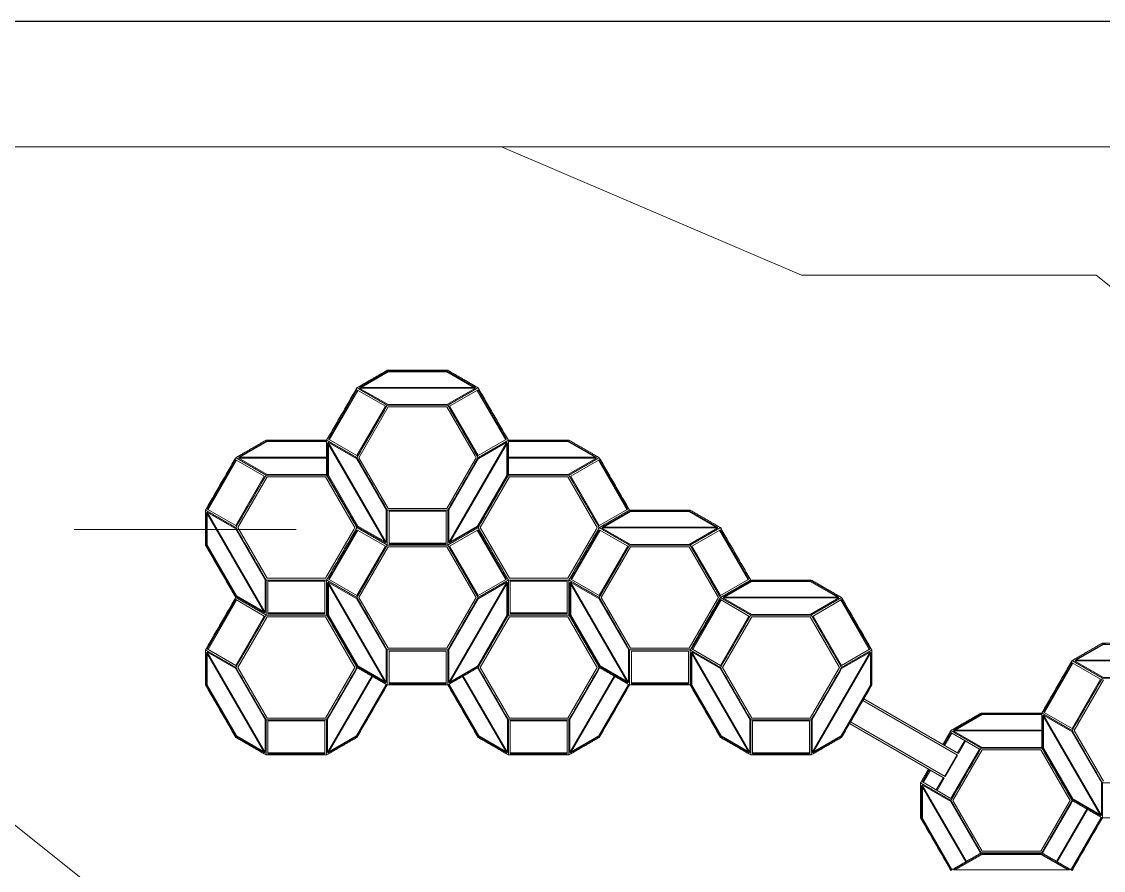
# Model space of a CAD drawing. Header units: millimetres. Extents: x 551 to 27551, y 6116 to 15116.
# Drawn here: x 15882 to 16757, y 14429 to 15116 of the extents above; entities that cross this region are included whole.
import ezdxf

# ---------------------------------------------------------------- set-up
doc = ezdxf.new("R2010")
doc.units = ezdxf.units.MM
doc.layers.add('2ND', color=201, linetype='Continuous', lineweight=15)
doc.layers.add('4TH DETAILS', color=125, linetype='Continuous', lineweight=9)
doc.layers.add('LAYOUT', color=83, linetype='Continuous', plot=False)

msp = doc.modelspace()

# ---------------------------------------------------------------- linework, layer by layer
at = {"layer": '2ND'}
msp.add_line((16104.164, 14705.042), (15924.594, 14705.042), dxfattribs=at)
at = {"layer": '4TH DETAILS', "linetype": 'Continuous'}
for p, q in [((16155.503, 14819.949), (16178.64, 14833.307)), ((16178.64, 14832.6), (16156.728, 14819.949)), ((16178.64, 14832.6), (16178.64, 14833.307)), ((16178.64, 14833.307), (16180.27, 14833.307)), ((16226.001, 14832.6), (16178.64, 14832.6)), ((16180.27, 14833.307), (16226.001, 14833.307)), ((16226.001, 14832.6), (16226.001, 14833.307)), ((16226.001, 14833.307), (16248.867, 14820.105)), ((16247.914, 14819.949), (16226.001, 14832.6)), ((16130.292, 14778.049), (16153.331, 14817.954)), ((16153.331, 14817.954), (16176.37, 14804.653)), ((16155.775, 14819.165), (16155.466, 14819.343)), ((16249.175, 14819.343), (16155.466, 14819.343)), ((16155.503, 14819.949), (16249.138, 14819.949)), ((16178.64, 14805.963), (16155.775, 14819.165)), ((16249.175, 14819.343), (16226.001, 14805.963)), ((16228.249, 14804.64), (16251.288, 14817.942)), ((16248.867, 14820.105), (16249.138, 14819.949)), ((16251.288, 14817.942), (16251.311, 14817.903)), ((16251.311, 14817.903), (16274.328, 14778.036)), ((16154.048, 14817.54), (16131.009, 14777.635)), ((16273.611, 14777.622), (16250.571, 14817.528)), ((16176.37, 14804.653), (16153.331, 14764.747)), ((16154.96, 14763.067), (16178.641, 14804.082)), ((16224.372, 14805.963), (16178.64, 14805.963)), ((16178.641, 14804.082), (16180.27, 14804.082)), ((16180.27, 14804.082), (16226.001, 14804.082)), ((16226.001, 14805.963), (16224.372, 14805.963)), ((16226.001, 14804.082), (16248.867, 14764.478)), ((16251.288, 14764.734), (16228.249, 14804.64)), ((16057.524, 14763.38), (16080.661, 14776.738)), ((16080.661, 14776.031), (16058.748, 14763.38)), ((16080.661, 14776.031), (16080.661, 14776.738)), ((16080.661, 14776.738), (16082.29, 14776.738)), ((16128.022, 14776.031), (16080.661, 14776.031)), ((16082.29, 14776.738), (16128.022, 14776.738)), ((16128.022, 14776.031), (16128.022, 14776.738)), ((16128.022, 14776.738), (16128.836, 14776.268)), ((16128.836, 14775.561), (16128.022, 14776.031)), ((16129.651, 14748.454), (16129.651, 14775.171)), ((16176.468, 14694.08), (16129.651, 14775.171)), ((16130.131, 14775.52), (16130.465, 14775.328)), ((16130.131, 14775.52), (16177.011, 14694.321)), ((16130.263, 14748.808), (16130.263, 14774.11)), ((16153.331, 14764.747), (16130.292, 14778.049)), ((16130.465, 14775.328), (16153.331, 14762.126)), ((16227.63, 14694.347), (16274.488, 14775.508)), ((16274.991, 14775.171), (16228.173, 14694.08)), ((16274.328, 14778.036), (16251.311, 14764.747)), ((16251.311, 14762.126), (16274.488, 14775.508)), ((16274.623, 14748.666), (16274.623, 14774.534)), ((16274.991, 14775.171), (16274.991, 14774.857)), ((16274.991, 14774.857), (16274.991, 14748.454)), ((16275.805, 14776.268), (16276.62, 14776.738)), ((16276.62, 14776.031), (16275.805, 14775.561)), ((16276.62, 14776.031), (16276.62, 14776.738)), ((16276.62, 14776.738), (16278.249, 14776.738)), ((16323.981, 14776.031), (16276.62, 14776.031)), ((16278.249, 14776.738), (16323.981, 14776.738)), ((16323.981, 14776.031), (16323.981, 14776.738)), ((16323.981, 14776.738), (16346.846, 14763.537)), ((16345.893, 14763.38), (16323.981, 14776.031)), ((16032.312, 14721.48), (16055.351, 14761.386)), ((16056.069, 14760.972), (16033.029, 14721.066)), ((16055.351, 14761.386), (16078.391, 14748.084)), ((16057.795, 14762.596), (16057.487, 14762.774)), ((16128.836, 14762.774), (16057.487, 14762.774)), ((16057.524, 14763.38), (16128.836, 14763.38)), ((16080.661, 14749.395), (16057.795, 14762.596)), ((16153.331, 14762.126), (16176.197, 14722.521)), ((16178.641, 14722.051), (16154.96, 14763.067)), ((16248.867, 14761.656), (16226.001, 14722.051)), ((16227.63, 14721.11), (16250.496, 14760.715)), ((16248.867, 14764.478), (16249.681, 14763.067)), ((16249.681, 14763.067), (16248.867, 14761.656)), ((16250.496, 14760.715), (16251.311, 14762.126)), ((16251.311, 14764.747), (16251.288, 14764.734)), ((16275.805, 14763.38), (16347.118, 14763.38)), ((16347.155, 14762.774), (16275.805, 14762.774)), ((16347.155, 14762.774), (16323.981, 14749.395)), ((16326.228, 14748.071), (16349.268, 14761.373)), ((16346.846, 14763.537), (16347.118, 14763.38)), ((16371.59, 14721.054), (16348.551, 14760.959)), ((16349.268, 14761.373), (16349.29, 14761.334)), ((16349.29, 14761.334), (16372.307, 14721.468)), ((16078.391, 14748.084), (16055.351, 14708.179)), ((16126.392, 14749.395), (16080.661, 14749.395)), ((16128.022, 14749.395), (16126.392, 14749.395)), ((16128.836, 14749.865), (16128.022, 14749.395)), ((16130.263, 14748.808), (16129.651, 14748.454)), ((16153.331, 14707.439), (16129.651, 14748.454)), ((16153.943, 14707.792), (16130.263, 14748.808)), ((16250.943, 14707.651), (16274.623, 14748.666)), ((16274.991, 14748.454), (16252.125, 14708.849)), ((16274.623, 14748.666), (16274.991, 14748.454)), ((16276.62, 14749.395), (16275.805, 14749.865)), ((16322.352, 14749.395), (16276.62, 14749.395)), ((16323.981, 14749.395), (16322.352, 14749.395)), ((16349.268, 14708.166), (16326.228, 14748.071)), ((16056.981, 14706.498), (16080.661, 14747.513)), ((16080.661, 14747.513), (16082.29, 14747.513)), ((16082.29, 14747.513), (16128.021, 14747.513)), ((16128.021, 14747.513), (16150.887, 14707.909)), ((16252.94, 14706.498), (16276.62, 14747.513)), ((16276.62, 14747.513), (16278.249, 14747.513)), ((16278.249, 14747.513), (16323.981, 14747.513)), ((16323.981, 14747.513), (16346.846, 14707.909)), ((16176.197, 14722.521), (16177.011, 14721.11)), ((16180.27, 14722.051), (16178.641, 14722.051)), ((16226.001, 14722.051), (16180.27, 14722.051)), ((16031.671, 14691.886), (16031.671, 14718.602)), ((16078.489, 14637.512), (16031.671, 14718.602)), ((16032.151, 14718.952), (16032.486, 14718.759)), ((16032.151, 14718.952), (16079.032, 14637.753)), ((16032.283, 14692.239), (16032.283, 14717.542)), ((16055.351, 14708.179), (16032.312, 14721.48)), ((16032.486, 14718.759), (16055.351, 14705.557)), ((16177.011, 14721.11), (16177.011, 14720.17)), ((16177.011, 14720.17), (16177.011, 14694.321)), ((16179.281, 14719.8), (16225.36, 14719.8)), ((16179.281, 14693.196), (16179.281, 14719.8)), ((16225.36, 14719.8), (16225.36, 14693.196)), ((16227.63, 14694.707), (16227.63, 14721.11)), ((16372.307, 14721.468), (16349.29, 14708.179)), ((16351.462, 14706.812), (16374.6, 14720.17)), ((16374.6, 14719.463), (16352.687, 14706.812)), ((16374.6, 14719.463), (16374.6, 14720.17)), ((16374.6, 14720.17), (16376.229, 14720.17)), ((16421.96, 14719.463), (16374.6, 14719.463)), ((16376.229, 14720.17), (16421.96, 14720.17)), ((16421.96, 14719.463), (16421.96, 14720.17)), ((16421.96, 14720.17), (16444.826, 14706.968)), ((16443.873, 14706.812), (16421.96, 14719.463)), ((16055.351, 14705.557), (16078.217, 14665.953)), ((16080.661, 14665.483), (16056.981, 14706.498)), ((16150.887, 14705.087), (16128.021, 14665.483)), ((16130.292, 14664.912), (16153.331, 14704.817)), ((16154.048, 14704.403), (16131.009, 14664.498)), ((16150.887, 14707.909), (16151.702, 14706.498)), ((16151.702, 14706.498), (16150.887, 14705.087)), ((16153.943, 14707.792), (16153.331, 14707.439)), ((16154.146, 14706.968), (16153.331, 14707.439)), ((16153.331, 14704.817), (16176.37, 14691.516)), ((16175.856, 14695.141), (16153.943, 14707.792)), ((16176.468, 14694.08), (16154.146, 14706.968)), ((16251.311, 14707.439), (16228.173, 14694.08)), ((16228.249, 14691.503), (16251.288, 14704.805)), ((16228.541, 14694.717), (16250.943, 14707.651)), ((16273.611, 14664.485), (16250.571, 14704.39)), ((16250.943, 14707.651), (16251.311, 14707.439)), ((16251.288, 14704.805), (16251.311, 14704.766)), ((16252.125, 14708.849), (16251.311, 14707.439)), ((16251.311, 14704.766), (16274.328, 14664.899)), ((16276.62, 14665.483), (16252.94, 14706.498)), ((16346.846, 14705.087), (16323.981, 14665.483)), ((16326.251, 14664.912), (16349.29, 14704.817)), ((16350.007, 14704.403), (16326.968, 14664.498)), ((16346.846, 14707.909), (16347.661, 14706.498)), ((16347.661, 14706.498), (16346.846, 14705.087)), ((16349.29, 14708.179), (16349.268, 14708.166)), ((16349.29, 14704.817), (16372.33, 14691.516)), ((16351.734, 14706.028), (16351.426, 14706.206)), ((16445.134, 14706.206), (16351.426, 14706.206)), ((16351.462, 14706.812), (16445.098, 14706.812)), ((16374.6, 14692.826), (16351.734, 14706.028)), ((16445.134, 14706.206), (16421.96, 14692.826)), ((16424.208, 14691.503), (16447.247, 14704.805)), ((16444.826, 14706.968), (16445.098, 14706.812)), ((16469.57, 14664.485), (16446.53, 14704.39)), ((16447.247, 14704.805), (16447.27, 14704.766)), ((16447.27, 14704.766), (16470.287, 14664.899)), ((16032.283, 14692.239), (16031.671, 14691.886)), ((16055.351, 14650.87), (16031.671, 14691.886)), ((16055.964, 14651.224), (16032.283, 14692.239)), ((16176.37, 14691.516), (16153.331, 14651.61)), ((16154.96, 14649.929), (16178.641, 14690.945)), ((16178.641, 14690.945), (16180.27, 14690.945)), ((16179.281, 14694.024), (16225.36, 14694.024)), ((16225.36, 14693.196), (16179.281, 14693.196)), ((16180.27, 14690.945), (16226.001, 14690.945)), ((16226.001, 14690.945), (16248.867, 14651.34)), ((16227.63, 14694.347), (16227.63, 14694.707)), ((16251.288, 14651.597), (16228.249, 14691.503)), ((16372.33, 14691.516), (16349.29, 14651.61)), ((16350.919, 14649.929), (16374.6, 14690.945)), ((16420.331, 14692.826), (16374.6, 14692.826)), ((16374.6, 14690.945), (16376.229, 14690.945)), ((16376.229, 14690.945), (16421.96, 14690.945)), ((16421.96, 14692.826), (16420.331, 14692.826)), ((16421.96, 14690.945), (16444.826, 14651.34)), ((16447.247, 14651.597), (16424.208, 14691.503)), ((16078.217, 14665.953), (16079.032, 14664.542)), ((16079.032, 14664.542), (16079.032, 14663.601)), ((16079.032, 14663.601), (16079.032, 14637.753)), ((16082.29, 14665.483), (16080.661, 14665.483)), ((16081.302, 14663.231), (16127.381, 14663.231)), ((16081.302, 14636.628), (16081.302, 14663.231)), ((16128.021, 14665.483), (16082.29, 14665.483)), ((16127.381, 14663.231), (16127.381, 14636.628)), ((16129.651, 14635.317), (16129.651, 14662.034)), ((16176.468, 14580.943), (16129.651, 14662.034)), ((16130.131, 14662.383), (16130.465, 14662.19)), ((16130.131, 14662.383), (16177.011, 14581.184)), ((16130.263, 14635.671), (16130.263, 14660.973)), ((16153.331, 14651.61), (16130.292, 14664.912)), ((16130.465, 14662.19), (16153.331, 14648.989)), ((16227.63, 14581.21), (16274.488, 14662.371)), ((16274.991, 14662.034), (16228.173, 14580.943)), ((16274.328, 14664.899), (16251.311, 14651.61)), ((16251.311, 14648.989), (16274.488, 14662.371)), ((16274.623, 14635.529), (16274.623, 14661.397)), ((16274.991, 14662.034), (16274.991, 14661.72)), ((16274.991, 14661.72), (16274.991, 14635.317)), ((16278.249, 14665.483), (16276.62, 14665.483)), ((16277.261, 14663.231), (16323.34, 14663.231)), ((16277.261, 14636.628), (16277.261, 14663.231)), ((16323.981, 14665.483), (16278.249, 14665.483)), ((16323.34, 14663.231), (16323.34, 14636.628)), ((16325.61, 14635.317), (16325.61, 14662.034)), ((16372.427, 14580.943), (16325.61, 14662.034)), ((16326.09, 14662.383), (16326.424, 14662.19)), ((16326.09, 14662.383), (16372.97, 14581.184)), ((16326.222, 14635.671), (16326.222, 14660.973)), ((16349.29, 14651.61), (16326.251, 14664.912)), ((16326.424, 14662.19), (16349.29, 14648.989)), ((16470.287, 14664.899), (16447.27, 14651.61)), ((16449.442, 14650.243), (16472.579, 14663.601)), ((16472.579, 14662.894), (16450.667, 14650.243)), ((16472.579, 14662.894), (16472.579, 14663.601)), ((16472.579, 14663.601), (16474.208, 14663.601)), ((16519.94, 14662.894), (16472.579, 14662.894)), ((16474.208, 14663.601), (16519.94, 14663.601)), ((16519.94, 14662.894), (16519.94, 14663.601)), ((16519.94, 14663.601), (16542.806, 14650.4)), ((16541.852, 14650.243), (16519.94, 14662.894)), ((16032.312, 14608.343), (16055.351, 14648.249)), ((16056.069, 14647.835), (16033.029, 14607.929)), ((16055.964, 14651.224), (16055.351, 14650.87)), ((16056.166, 14650.4), (16055.351, 14650.87)), ((16055.351, 14648.249), (16078.391, 14634.947)), ((16077.876, 14638.572), (16055.964, 14651.224)), ((16078.489, 14637.512), (16056.166, 14650.4)), ((16153.331, 14648.989), (16176.197, 14609.384)), ((16178.641, 14608.914), (16154.96, 14649.929)), ((16248.867, 14648.518), (16226.001, 14608.914)), ((16227.63, 14607.973), (16250.496, 14647.578)), ((16248.867, 14651.34), (16249.681, 14649.929)), ((16249.681, 14649.929), (16248.867, 14648.518)), ((16250.496, 14647.578), (16251.311, 14648.989)), ((16251.311, 14651.61), (16251.288, 14651.597)), ((16349.29, 14648.989), (16372.156, 14609.384)), ((16374.6, 14608.914), (16350.919, 14649.929)), ((16444.826, 14648.518), (16421.96, 14608.914)), ((16424.23, 14608.343), (16447.27, 14648.249)), ((16447.987, 14647.835), (16424.947, 14607.929)), ((16444.826, 14651.34), (16445.64, 14649.929)), ((16445.64, 14649.929), (16444.826, 14648.518)), ((16447.27, 14651.61), (16447.247, 14651.597)), ((16447.27, 14648.249), (16470.309, 14634.947)), ((16449.713, 14649.459), (16449.405, 14649.637)), ((16543.114, 14649.637), (16449.405, 14649.637)), ((16449.442, 14650.243), (16543.077, 14650.243)), ((16472.579, 14636.258), (16449.713, 14649.459)), ((16543.114, 14649.637), (16519.94, 14636.258)), ((16522.188, 14634.934), (16545.227, 14648.236)), ((16542.806, 14650.4), (16543.077, 14650.243)), ((16567.549, 14607.916), (16544.51, 14647.822)), ((16545.227, 14648.236), (16545.249, 14648.197)), ((16545.249, 14648.197), (16568.267, 14608.33)), ((16078.391, 14634.947), (16055.351, 14595.042)), ((16056.981, 14593.361), (16080.661, 14634.376)), ((16080.661, 14634.376), (16082.29, 14634.376)), ((16081.302, 14637.456), (16127.381, 14637.456)), ((16127.381, 14636.628), (16081.302, 14636.628)), ((16082.29, 14634.376), (16128.021, 14634.376)), ((16128.021, 14634.376), (16150.887, 14594.772)), ((16130.263, 14635.671), (16129.651, 14635.317)), ((16153.331, 14594.301), (16129.651, 14635.317)), ((16153.943, 14594.655), (16130.263, 14635.671)), ((16250.943, 14594.514), (16274.623, 14635.529)), ((16274.991, 14635.317), (16252.125, 14595.712)), ((16252.94, 14593.361), (16276.62, 14634.376)), ((16274.623, 14635.529), (16274.991, 14635.317)), ((16276.62, 14634.376), (16278.249, 14634.376)), ((16277.261, 14637.456), (16323.34, 14637.456)), ((16323.34, 14636.628), (16277.261, 14636.628)), ((16278.249, 14634.376), (16323.981, 14634.376)), ((16323.981, 14634.376), (16346.846, 14594.772)), ((16326.222, 14635.671), (16325.61, 14635.317)), ((16349.29, 14594.301), (16325.61, 14635.317)), ((16349.903, 14594.655), (16326.222, 14635.671)), ((16470.309, 14634.947), (16447.27, 14595.042)), ((16448.899, 14593.361), (16472.579, 14634.376)), ((16518.311, 14636.258), (16472.579, 14636.258)), ((16472.579, 14634.376), (16474.209, 14634.376)), ((16474.209, 14634.376), (16519.94, 14634.376)), ((16519.94, 14636.258), (16518.311, 14636.258)), ((16519.94, 14634.376), (16542.805, 14594.772)), ((16545.227, 14595.029), (16522.188, 14634.934)), ((16055.351, 14595.042), (16032.312, 14608.343)), ((16176.197, 14609.384), (16177.011, 14607.973)), ((16177.011, 14607.973), (16177.011, 14607.033)), ((16180.27, 14608.914), (16178.641, 14608.914)), ((16226.001, 14608.914), (16180.27, 14608.914)), ((16227.63, 14581.57), (16227.63, 14607.973)), ((16372.156, 14609.384), (16372.97, 14607.973)), ((16372.97, 14607.973), (16372.97, 14607.033)), ((16376.229, 14608.914), (16374.6, 14608.914)), ((16421.96, 14608.914), (16376.229, 14608.914)), ((16447.27, 14595.042), (16424.23, 14608.343)), ((16568.267, 14608.33), (16545.249, 14595.042)), ((16733.789, 14599.212), (16756.927, 14612.57)), ((16756.927, 14611.863), (16735.014, 14599.212)), ((16756.927, 14611.863), (16756.927, 14612.57)), ((16756.927, 14612.57), (16758.556, 14612.57)), ((16804.287, 14611.863), (16756.927, 14611.863)), ((16031.671, 14578.748), (16031.671, 14605.465)), ((16078.489, 14524.375), (16031.671, 14605.465)), ((16032.151, 14605.815), (16032.486, 14605.622)), ((16032.151, 14605.815), (16079.032, 14524.616)), ((16032.283, 14579.102), (16032.283, 14604.404)), ((16032.486, 14605.622), (16055.351, 14592.42)), ((16177.011, 14607.033), (16177.011, 14581.184)), ((16179.281, 14606.663), (16225.36, 14606.663)), ((16179.281, 14580.059), (16179.281, 14606.663)), ((16225.36, 14606.663), (16225.36, 14580.059)), ((16372.97, 14607.033), (16372.97, 14581.184)), ((16375.24, 14606.663), (16421.319, 14606.663)), ((16375.24, 14580.059), (16375.24, 14606.663)), ((16421.319, 14606.663), (16421.319, 14580.059)), ((16423.589, 14578.748), (16423.589, 14605.465)), ((16470.407, 14524.375), (16423.589, 14605.465)), ((16424.07, 14605.815), (16424.404, 14605.622)), ((16424.07, 14605.815), (16470.95, 14524.616)), ((16424.202, 14579.102), (16424.202, 14604.404)), ((16424.404, 14605.622), (16447.27, 14592.42)), ((16521.569, 14524.642), (16568.427, 14605.802)), ((16568.93, 14605.465), (16522.112, 14524.375)), ((16545.249, 14592.42), (16568.427, 14605.802)), ((16568.562, 14578.961), (16568.562, 14604.829)), ((16568.93, 14605.465), (16568.93, 14605.152)), ((16568.93, 14605.152), (16568.93, 14578.748)), ((16733.789, 14599.212), (16805.102, 14599.212)), ((16055.351, 14592.42), (16078.217, 14552.816)), ((16080.661, 14552.346), (16056.981, 14593.361)), ((16150.887, 14591.95), (16128.021, 14552.346)), ((16129.651, 14551.405), (16152.516, 14591.009)), ((16150.887, 14594.772), (16151.702, 14593.361)), ((16151.702, 14593.361), (16150.887, 14591.95)), ((16152.516, 14591.009), (16153.331, 14592.42)), ((16153.943, 14594.655), (16153.331, 14594.301)), ((16154.146, 14593.831), (16153.331, 14594.301)), ((16153.331, 14592.42), (16154.146, 14592.891)), ((16175.856, 14582.004), (16153.943, 14594.655)), ((16176.468, 14580.943), (16154.146, 14593.831)), ((16251.311, 14594.301), (16228.173, 14580.943)), ((16228.541, 14581.58), (16250.943, 14594.514)), ((16250.496, 14592.891), (16251.311, 14592.42)), ((16250.943, 14594.514), (16251.311, 14594.301)), ((16252.125, 14595.712), (16251.311, 14594.301)), ((16251.311, 14592.42), (16274.176, 14552.816)), ((16276.62, 14552.346), (16252.94, 14593.361)), ((16346.846, 14591.95), (16323.981, 14552.346)), ((16325.61, 14551.405), (16348.476, 14591.009)), ((16346.846, 14594.772), (16347.661, 14593.361)), ((16347.661, 14593.361), (16346.846, 14591.95)), ((16348.476, 14591.009), (16349.29, 14592.42)), ((16349.903, 14594.655), (16349.29, 14594.301)), ((16350.105, 14593.831), (16349.29, 14594.301)), ((16349.29, 14592.42), (16350.105, 14592.891)), ((16371.815, 14582.004), (16349.903, 14594.655)), ((16372.427, 14580.943), (16350.105, 14593.831)), ((16447.27, 14592.42), (16470.136, 14552.816)), ((16472.579, 14552.346), (16448.899, 14593.361)), ((16542.805, 14591.95), (16519.94, 14552.346)), ((16521.569, 14551.405), (16544.435, 14591.009)), ((16542.805, 14594.772), (16543.62, 14593.361)), ((16543.62, 14593.361), (16542.805, 14591.95)), ((16544.435, 14591.009), (16545.249, 14592.42)), ((16545.249, 14595.042), (16545.227, 14595.029)), ((16708.578, 14557.312), (16731.617, 14597.218)), ((16732.334, 14596.804), (16709.295, 14556.898)), ((16731.617, 14597.218), (16754.657, 14583.916)), ((16734.061, 14598.428), (16733.753, 14598.606)), ((16805.102, 14598.606), (16733.753, 14598.606)), ((16756.927, 14585.227), (16734.061, 14598.428)), ((16129.651, 14524.642), (16165.327, 14586.435)), ((16165.85, 14586.133), (16130.194, 14524.375)), ((16274.448, 14524.375), (16238.792, 14586.133)), ((16239.303, 14586.429), (16274.991, 14524.616)), ((16325.61, 14524.642), (16361.286, 14586.435)), ((16361.809, 14586.133), (16326.153, 14524.375)), ((16754.657, 14583.916), (16731.617, 14544.01)), ((16733.247, 14542.33), (16756.927, 14583.345)), ((16802.658, 14585.227), (16756.927, 14585.227)), ((16032.283, 14579.102), (16031.671, 14578.748)), ((16055.351, 14537.733), (16031.671, 14578.748)), ((16055.964, 14538.086), (16032.283, 14579.102)), ((16152.964, 14537.945), (16176.644, 14578.961)), ((16177.011, 14578.748), (16154.146, 14539.144)), ((16176.644, 14578.961), (16176.644, 14579.901)), ((16176.644, 14578.961), (16177.011, 14578.748)), ((16177.011, 14579.689), (16177.011, 14578.748)), ((16179.281, 14580.887), (16225.36, 14580.887)), ((16225.36, 14580.059), (16179.281, 14580.059)), ((16227.63, 14581.21), (16227.63, 14581.57)), ((16227.63, 14578.748), (16227.63, 14579.689)), ((16228.243, 14579.102), (16227.63, 14578.748)), ((16251.311, 14537.733), (16227.63, 14578.748)), ((16228.243, 14579.102), (16228.243, 14580.043)), ((16251.923, 14538.086), (16228.243, 14579.102)), ((16348.923, 14537.945), (16372.603, 14578.961)), ((16372.97, 14578.748), (16350.105, 14539.144)), ((16372.603, 14578.961), (16372.603, 14579.901)), ((16372.603, 14578.961), (16372.97, 14578.748)), ((16372.97, 14579.689), (16372.97, 14578.748)), ((16375.24, 14580.887), (16421.319, 14580.887)), ((16421.319, 14580.059), (16375.24, 14580.059)), ((16424.202, 14579.102), (16423.589, 14578.748)), ((16447.27, 14537.733), (16423.589, 14578.748)), ((16447.882, 14538.086), (16424.202, 14579.102)), ((16544.882, 14537.945), (16568.562, 14578.961)), ((16568.93, 14578.748), (16546.064, 14539.144)), ((16568.562, 14578.961), (16568.93, 14578.748)), ((16562.497, 14566.666), (16639.002, 14522.496)), ((16563.225, 14567.926), (16639.729, 14523.756)), ((16635.81, 14542.643), (16658.947, 14556.002)), ((16658.947, 14555.295), (16658.947, 14556.002)), ((16658.947, 14556.002), (16660.576, 14556.002)), ((16660.576, 14556.002), (16706.308, 14556.002)), ((16706.308, 14555.295), (16706.308, 14556.002)), ((16706.308, 14556.002), (16707.122, 14555.531)), ((16731.617, 14544.01), (16708.578, 14557.312)), ((16078.217, 14552.816), (16079.032, 14551.405)), ((16079.032, 14551.405), (16079.032, 14550.464)), ((16079.032, 14550.464), (16079.032, 14524.616)), ((16082.29, 14552.346), (16080.661, 14552.346)), ((16081.302, 14550.094), (16127.381, 14550.094)), ((16081.302, 14523.491), (16081.302, 14550.094)), ((16128.021, 14552.346), (16082.29, 14552.346)), ((16127.381, 14550.094), (16127.381, 14523.491)), ((16129.651, 14525.002), (16129.651, 14551.405)), ((16274.176, 14552.816), (16274.991, 14551.405)), ((16274.991, 14551.405), (16274.991, 14550.464)), ((16274.991, 14550.464), (16274.991, 14524.616)), ((16278.249, 14552.346), (16276.62, 14552.346)), ((16277.261, 14550.094), (16323.34, 14550.094)), ((16277.261, 14523.491), (16277.261, 14550.094)), ((16323.981, 14552.346), (16278.249, 14552.346)), ((16323.34, 14550.094), (16323.34, 14523.491)), ((16325.61, 14525.002), (16325.61, 14551.405)), ((16470.136, 14552.816), (16470.95, 14551.405)), ((16470.95, 14551.405), (16470.95, 14550.464)), ((16470.95, 14550.464), (16470.95, 14524.616)), ((16474.209, 14552.346), (16472.579, 14552.346)), ((16473.22, 14550.094), (16519.299, 14550.094)), ((16473.22, 14523.491), (16473.22, 14550.094)), ((16519.94, 14552.346), (16474.209, 14552.346)), ((16519.299, 14550.094), (16519.299, 14523.491)), ((16521.569, 14525.002), (16521.569, 14551.405)), ((16551.769, 14548.085), (16628.274, 14503.915)), ((16552.497, 14549.345), (16629.002, 14505.175)), ((16658.947, 14555.295), (16637.035, 14542.643)), ((16706.308, 14555.295), (16658.947, 14555.295)), ((16707.122, 14554.824), (16706.308, 14555.295)), ((16707.937, 14527.717), (16707.937, 14554.434)), ((16754.755, 14473.344), (16707.937, 14554.434)), ((16708.417, 14554.784), (16708.752, 14554.591)), ((16708.417, 14554.784), (16755.298, 14473.585)), ((16708.549, 14528.071), (16708.549, 14553.373)), ((16708.752, 14554.591), (16731.617, 14541.389)), ((16055.964, 14538.086), (16055.351, 14537.733)), ((16077.876, 14525.435), (16055.964, 14538.086)), ((16130.561, 14525.011), (16152.964, 14537.945)), ((16152.964, 14537.945), (16153.331, 14537.733)), ((16154.146, 14539.144), (16153.331, 14537.733)), ((16251.923, 14538.086), (16251.311, 14537.733)), ((16273.835, 14525.435), (16251.923, 14538.086)), ((16326.52, 14525.011), (16348.923, 14537.945)), ((16348.923, 14537.945), (16349.29, 14537.733)), ((16350.105, 14539.144), (16349.29, 14537.733)), ((16447.882, 14538.086), (16447.27, 14537.733)), ((16469.795, 14525.435), (16447.882, 14538.086)), ((16522.479, 14525.011), (16544.882, 14537.945)), ((16544.882, 14537.945), (16545.249, 14537.733)), ((16546.064, 14539.144), (16545.249, 14537.733)), ((16627.846, 14530.617), (16633.638, 14540.649)), ((16634.355, 14540.235), (16628.563, 14530.203)), ((16633.638, 14540.649), (16656.677, 14527.347)), ((16636.081, 14541.86), (16635.773, 14542.038)), ((16707.122, 14542.038), (16635.773, 14542.038)), ((16635.81, 14542.643), (16707.122, 14542.643)), ((16658.947, 14528.658), (16636.081, 14541.86)), ((16731.617, 14541.389), (16754.483, 14501.785)), ((16756.927, 14501.314), (16733.247, 14542.33)), ((16056.166, 14537.263), (16055.351, 14537.733)), ((16078.489, 14524.375), (16056.166, 14537.263)), ((16153.331, 14537.733), (16130.194, 14524.375)), ((16252.125, 14537.263), (16251.311, 14537.733)), ((16274.448, 14524.375), (16252.125, 14537.263)), ((16349.29, 14537.733), (16326.153, 14524.375)), ((16448.084, 14537.263), (16447.27, 14537.733)), ((16470.407, 14524.375), (16448.084, 14537.263)), ((16545.249, 14537.733), (16522.112, 14524.375)), ((16639.002, 14524.176), (16644.794, 14534.208)), ((16639.729, 14523.756), (16645.521, 14533.788)), ((16644.794, 14534.208), (16645.521, 14533.788)), ((16081.302, 14524.319), (16127.381, 14524.319)), ((16127.381, 14523.491), (16081.302, 14523.491)), ((16129.651, 14524.642), (16129.651, 14525.002)), ((16277.261, 14524.319), (16323.34, 14524.319)), ((16323.34, 14523.491), (16277.261, 14523.491)), ((16325.61, 14524.642), (16325.61, 14525.002)), ((16473.22, 14524.319), (16519.299, 14524.319)), ((16519.299, 14523.491), (16473.22, 14523.491)), ((16521.569, 14524.642), (16521.569, 14525.002)), ((16628.65, 14505.378), (16638.65, 14522.699)), ((16629.002, 14505.175), (16639.002, 14522.496)), ((16656.677, 14527.347), (16633.638, 14487.442)), ((16635.267, 14485.761), (16658.947, 14526.777)), ((16704.679, 14528.658), (16658.947, 14528.658)), ((16658.947, 14526.777), (16660.577, 14526.777)), ((16660.577, 14526.777), (16706.308, 14526.777)), ((16706.308, 14528.658), (16704.679, 14528.658)), ((16707.122, 14529.128), (16706.308, 14528.658)), ((16706.308, 14526.777), (16729.173, 14487.172)), ((16708.549, 14528.071), (16707.937, 14527.717)), ((16731.617, 14486.702), (16707.937, 14527.717)), ((16732.23, 14487.055), (16708.549, 14528.071)), ((16610.598, 14500.744), (16616.39, 14510.776)), ((16617.107, 14510.362), (16611.315, 14500.33)), ((16621.754, 14494.303), (16627.546, 14504.335)), ((16622.482, 14493.883), (16628.274, 14503.915)), ((16609.957, 14471.149), (16609.957, 14497.866)), ((16645.614, 14436.107), (16609.957, 14497.866)), ((16610.438, 14498.215), (16610.772, 14498.022)), ((16610.438, 14498.215), (16646.125, 14436.403)), ((16610.57, 14471.502), (16610.57, 14496.805)), ((16633.638, 14487.442), (16610.598, 14500.744)), ((16610.772, 14498.022), (16633.638, 14484.821)), ((16621.754, 14494.303), (16622.482, 14493.883)), ((16754.483, 14501.785), (16755.298, 14500.374)), ((16755.298, 14500.374), (16755.298, 14499.433)), ((16755.298, 14499.433), (16755.298, 14473.585)), ((16658.947, 14444.746), (16635.267, 14485.761)), ((16729.173, 14487.172), (16729.988, 14485.761)), ((16729.988, 14485.761), (16729.173, 14484.35)), ((16732.23, 14487.055), (16731.617, 14486.702)), ((16732.432, 14486.232), (16731.617, 14486.702)), ((16754.142, 14474.404), (16732.23, 14487.055)), ((16754.755, 14473.344), (16732.432, 14486.232)), ((16633.638, 14484.821), (16656.503, 14445.216)), ((16729.173, 14484.35), (16706.308, 14444.746)), ((16707.937, 14443.805), (16730.803, 14483.41)), ((16719.118, 14436.409), (16743.613, 14478.835)), ((16744.136, 14478.534), (16719.641, 14436.107)), ((16730.803, 14483.41), (16731.617, 14484.821)), ((16731.617, 14484.821), (16732.432, 14485.291)), ((16610.57, 14471.502), (16609.957, 14471.149)), ((16633.638, 14430.133), (16609.957, 14471.149)), ((16634.25, 14430.487), (16610.57, 14471.502)), ((16731.25, 14430.345), (16754.93, 14471.361)), ((16755.298, 14471.149), (16732.432, 14431.544)), ((16754.93, 14471.361), (16754.93, 14472.302)), ((16754.93, 14471.361), (16755.298, 14471.149)), ((16755.298, 14472.089), (16755.298, 14471.149)), ((16635.81, 14429.506), (16658.947, 14442.865)), ((16658.947, 14442.158), (16637.035, 14429.506)), ((16656.503, 14445.216), (16657.318, 14443.805)), ((16657.318, 14443.805), (16657.318, 14442.865)), ((16660.577, 14444.746), (16658.947, 14444.746)), ((16658.947, 14442.158), (16658.947, 14442.865)), ((16658.947, 14442.865), (16660.576, 14442.865)), ((16706.308, 14442.158), (16658.947, 14442.158)), ((16660.576, 14442.865), (16706.308, 14442.865)), ((16706.308, 14444.746), (16660.577, 14444.746)), ((16706.308, 14442.158), (16706.308, 14442.865)), ((16706.308, 14442.865), (16729.174, 14429.663)), ((16728.22, 14429.506), (16706.308, 14442.158)), ((16707.937, 14442.865), (16707.937, 14443.805)), ((16634.25, 14430.487), (16633.638, 14430.133)), ((16634.452, 14429.663), (16633.638, 14430.133)), ((16635.065, 14430.017), (16634.25, 14430.487)), ((16635.81, 14429.506), (16729.445, 14429.506)), ((16729.174, 14429.663), (16729.445, 14429.506)), ((16730.435, 14429.875), (16731.25, 14430.345)), ((16731.617, 14430.133), (16730.803, 14429.663)), ((16731.25, 14430.345), (16731.617, 14430.133)), ((16732.432, 14431.544), (16731.617, 14430.133))]:
    msp.add_line(p, q, dxfattribs=at)
at = {"layer": '4TH DETAILS'}
msp.add_lwpolyline([(9649.126, 6214.575), (18449.126, 6214.575), (18449.126, 15014.575), (9649.126, 15014.575)], close=True, dxfattribs=at)
for points in [[(15008.675, 15014.575), (15320.46, 14910.647), (16512.728, 13956.832), (17228.088, 13479.925), (17228.088, 12764.564), (17228.088, 11095.389), (16989.635, 10380.028), (17138.044, 9489.575)], [(16270.229, 15014.575), (16512.728, 14910.647), (16751.181, 14910.647), (17943.449, 13956.832), (18181.903, 12764.564), (18181.903, 12049.203), (17704.996, 10380.028), (17704.996, 9489.575)]]:
    msp.add_lwpolyline(points, dxfattribs=at)
at = {"layer": '4TH DETAILS', "linetype": 'Continuous'}
for points in [[(16153.331, 14819.635), (16177.826, 14833.777)], [(16226.816, 14833.777), (16177.826, 14833.777)], [(16226.816, 14833.777), (16251.311, 14819.635)], [(16128.836, 14777.209), (16153.331, 14819.635)], [(16177.826, 14805.493), (16153.331, 14819.635)], [(16226.816, 14805.493), (16251.311, 14819.635)], [(16275.805, 14777.209), (16251.311, 14819.635)], [(16153.331, 14763.067), (16177.826, 14805.493)], [(16177.826, 14805.493), (16226.816, 14805.493)], [(16251.311, 14763.067), (16226.816, 14805.493)], [(16055.351, 14763.067), (16079.846, 14777.209)], [(16128.836, 14777.209), (16079.846, 14777.209)], [(16128.836, 14748.924), (16128.836, 14777.209)], [(16153.331, 14763.067), (16128.836, 14777.209)], [(16251.311, 14763.067), (16275.805, 14777.209)], [(16324.795, 14777.209), (16275.805, 14777.209)], [(16275.805, 14748.924), (16275.805, 14777.209)], [(16324.795, 14777.209), (16349.29, 14763.067)], [(16030.856, 14720.64), (16055.351, 14763.067)], [(16079.846, 14748.924), (16055.351, 14763.067)], [(16177.826, 14720.64), (16153.331, 14763.067)], [(16226.816, 14720.64), (16251.311, 14763.067)], [(16324.795, 14748.924), (16349.29, 14763.067)], [(16373.785, 14720.64), (16349.29, 14763.067)], [(16055.351, 14706.498), (16079.846, 14748.924)], [(16079.846, 14748.924), (16128.836, 14748.924)], [(16153.331, 14706.498), (16128.836, 14748.924)], [(16128.836, 14748.924), (16153.331, 14706.498)], [(16251.311, 14706.498), (16275.805, 14748.924)], [(16275.805, 14748.924), (16251.311, 14706.498)], [(16275.805, 14748.924), (16324.795, 14748.924)], [(16349.29, 14706.498), (16324.795, 14748.924)], [(16030.856, 14692.356), (16030.856, 14720.64)], [(16055.351, 14706.498), (16030.856, 14720.64)], [(16177.826, 14720.64), (16226.816, 14720.64)], [(16177.826, 14720.64), (16177.826, 14692.356)], [(16226.816, 14720.64), (16226.816, 14692.356)], [(16349.29, 14706.498), (16373.785, 14720.64)], [(16349.29, 14706.498), (16373.785, 14720.64)], [(16422.775, 14720.64), (16373.785, 14720.64)], [(16422.775, 14720.64), (16447.27, 14706.498)], [(16079.846, 14664.072), (16055.351, 14706.498)], [(16128.836, 14664.072), (16153.331, 14706.498)], [(16128.836, 14664.072), (16153.331, 14706.498)], [(16177.826, 14692.356), (16153.331, 14706.498)], [(16153.331, 14706.498), (16177.826, 14692.356)], [(16226.816, 14692.356), (16251.311, 14706.498)], [(16226.816, 14692.356), (16251.311, 14706.498)], [(16275.805, 14664.072), (16251.311, 14706.498)], [(16275.805, 14664.072), (16251.311, 14706.498)], [(16324.795, 14664.072), (16349.29, 14706.498)], [(16324.795, 14664.072), (16349.29, 14706.498)], [(16373.785, 14692.356), (16349.29, 14706.498)], [(16422.775, 14692.356), (16447.27, 14706.498)], [(16471.765, 14664.072), (16447.27, 14706.498)], [(16030.856, 14692.356), (16055.351, 14649.929)], [(16153.331, 14649.929), (16177.826, 14692.356)], [(16177.826, 14692.356), (16226.816, 14692.356)], [(16177.826, 14692.356), (16226.816, 14692.356)], [(16251.311, 14649.929), (16226.816, 14692.356)], [(16349.29, 14649.929), (16373.785, 14692.356)], [(16373.785, 14692.356), (16422.775, 14692.356)], [(16447.27, 14649.929), (16422.775, 14692.356)], [(16079.846, 14664.072), (16128.836, 14664.072)], [(16079.846, 14664.072), (16079.846, 14635.787)], [(16128.836, 14635.787), (16128.836, 14664.072)], [(16153.331, 14649.929), (16128.836, 14664.072)], [(16128.836, 14664.072), (16128.836, 14635.787)], [(16251.311, 14649.929), (16275.805, 14664.072)], [(16275.805, 14635.787), (16275.805, 14664.072)], [(16275.805, 14664.072), (16324.795, 14664.072)], [(16275.805, 14664.072), (16275.805, 14635.787)], [(16324.795, 14635.787), (16324.795, 14664.072)], [(16349.29, 14649.929), (16324.795, 14664.072)], [(16324.795, 14664.072), (16324.795, 14635.787)], [(16447.27, 14649.929), (16471.765, 14664.072)], [(16447.27, 14649.929), (16471.765, 14664.072)], [(16520.754, 14664.072), (16471.765, 14664.072)], [(16520.754, 14664.072), (16545.249, 14649.929)], [(16030.856, 14607.503), (16055.351, 14649.929)], [(16079.846, 14635.787), (16055.351, 14649.929)], [(16055.351, 14649.929), (16079.846, 14635.787)], [(16177.826, 14607.503), (16153.331, 14649.929)], [(16226.816, 14607.503), (16251.311, 14649.929)], [(16373.785, 14607.503), (16349.29, 14649.929)], [(16422.775, 14607.503), (16447.27, 14649.929)], [(16422.775, 14607.503), (16447.27, 14649.929)], [(16471.765, 14635.787), (16447.27, 14649.929)], [(16520.754, 14635.787), (16545.249, 14649.929)], [(16569.744, 14607.503), (16545.249, 14649.929)], [(16055.351, 14593.361), (16079.846, 14635.787)], [(16079.846, 14635.787), (16128.836, 14635.787)], [(16079.846, 14635.787), (16128.836, 14635.787)], [(16128.836, 14635.787), (16153.331, 14593.361)], [(16153.331, 14593.361), (16128.836, 14635.787)], [(16251.311, 14593.361), (16275.805, 14635.787)], [(16275.805, 14635.787), (16251.311, 14593.361)], [(16275.805, 14635.787), (16324.795, 14635.787)], [(16275.805, 14635.787), (16324.795, 14635.787)], [(16324.795, 14635.787), (16349.29, 14593.361)], [(16349.29, 14593.361), (16324.795, 14635.787)], [(16447.27, 14593.361), (16471.765, 14635.787)], [(16471.765, 14635.787), (16520.754, 14635.787)], [(16545.249, 14593.361), (16520.754, 14635.787)], [(16731.617, 14598.898), (16756.112, 14613.041)], [(16805.102, 14613.041), (16756.112, 14613.041)], [(16030.856, 14579.219), (16030.856, 14607.503)], [(16055.351, 14593.361), (16030.856, 14607.503)], [(16177.826, 14607.503), (16226.816, 14607.503)], [(16177.826, 14607.503), (16177.826, 14579.219)], [(16226.816, 14607.503), (16226.816, 14579.219)], [(16373.785, 14607.503), (16422.775, 14607.503)], [(16373.785, 14607.503), (16373.785, 14579.219)], [(16422.775, 14579.219), (16422.775, 14607.503)], [(16447.27, 14593.361), (16422.775, 14607.503)], [(16422.775, 14607.503), (16422.775, 14579.219)], [(16545.249, 14593.361), (16569.744, 14607.503)], [(16569.744, 14579.219), (16569.744, 14607.503)], [(16079.846, 14550.935), (16055.351, 14593.361)], [(16128.836, 14550.935), (16153.331, 14593.361)], [(16153.331, 14593.361), (16177.826, 14579.219)], [(16226.816, 14579.219), (16251.311, 14593.361)], [(16275.805, 14550.935), (16251.311, 14593.361)], [(16324.795, 14550.935), (16349.29, 14593.361)], [(16349.29, 14593.361), (16373.785, 14579.219)], [(16471.765, 14550.935), (16447.27, 14593.361)], [(16520.754, 14550.935), (16545.249, 14593.361)], [(16707.122, 14556.472), (16731.617, 14598.898)], [(16756.112, 14584.756), (16731.617, 14598.898)], [(16731.617, 14542.33), (16756.112, 14584.756)], [(16756.112, 14584.756), (16805.102, 14584.756)], [(16030.856, 14579.219), (16055.351, 14536.792)], [(16177.826, 14579.219), (16153.331, 14536.792)], [(16177.826, 14579.219), (16226.816, 14579.219)], [(16226.816, 14579.219), (16251.311, 14536.792)], [(16373.785, 14579.219), (16349.29, 14536.792)], [(16373.785, 14579.219), (16422.775, 14579.219)], [(16422.775, 14579.219), (16447.27, 14536.792)], [(16569.744, 14579.219), (16545.249, 14536.792)], [(16633.638, 14542.33), (16658.133, 14556.472)], [(16707.122, 14556.472), (16658.133, 14556.472)], [(16707.122, 14528.188), (16707.122, 14556.472)], [(16731.617, 14542.33), (16707.122, 14556.472)], [(16079.846, 14550.935), (16128.836, 14550.935)], [(16079.846, 14550.935), (16079.846, 14522.65)], [(16128.836, 14550.935), (16128.836, 14522.65)], [(16275.805, 14550.935), (16324.795, 14550.935)], [(16275.805, 14550.935), (16275.805, 14522.65)], [(16324.795, 14550.935), (16324.795, 14522.65)], [(16471.765, 14550.935), (16520.754, 14550.935)], [(16471.765, 14550.935), (16471.765, 14522.65)], [(16520.754, 14550.935), (16520.754, 14522.65)], [(16627.118, 14531.037), (16633.638, 14542.33)], [(16658.133, 14528.188), (16633.638, 14542.33)], [(16756.112, 14499.903), (16731.617, 14542.33)], [(16055.351, 14536.792), (16079.846, 14522.65)], [(16128.836, 14522.65), (16153.331, 14536.792)], [(16251.311, 14536.792), (16275.805, 14522.65)], [(16324.795, 14522.65), (16349.29, 14536.792)], [(16447.27, 14536.792), (16471.765, 14522.65)], [(16520.754, 14522.65), (16545.249, 14536.792)], [(16079.846, 14522.65), (16128.836, 14522.65)], [(16275.805, 14522.65), (16324.795, 14522.65)], [(16471.765, 14522.65), (16520.754, 14522.65)], [(16633.638, 14485.761), (16658.133, 14528.188)], [(16658.133, 14528.188), (16707.122, 14528.188)], [(16731.617, 14485.761), (16707.122, 14528.188)], [(16707.122, 14528.188), (16731.617, 14485.761)], [(16609.143, 14499.903), (16615.663, 14511.196)], [(16609.143, 14471.619), (16609.143, 14499.903)], [(16633.638, 14485.761), (16609.143, 14499.903)], [(16756.112, 14499.903), (16805.102, 14499.903)], [(16756.112, 14499.903), (16756.112, 14471.619)], [(16658.133, 14443.335), (16633.638, 14485.761)], [(16707.122, 14443.335), (16731.617, 14485.761)], [(16731.617, 14485.761), (16756.112, 14471.619)], [(16609.143, 14471.619), (16633.638, 14429.193)], [(16756.112, 14471.619), (16731.617, 14429.193)], [(16756.112, 14471.619), (16805.102, 14471.619)], [(16633.638, 14429.193), (16658.133, 14443.335)], [(16707.122, 14443.335), (16658.133, 14443.335)], [(16658.133, 14443.335), (16707.122, 14443.335)], [(16707.122, 14443.335), (16731.617, 14429.193)]]:
    msp.add_open_spline(points, degree=1, dxfattribs=at)
at = {"layer": 'LAYOUT'}
msp.add_lwpolyline([(18550.723, 15115.853), (9550.723, 15115.853), (9550.723, 6115.853), (18550.723, 6115.853)], close=True, dxfattribs=at)

doc.saveas('drawing.dxf')
